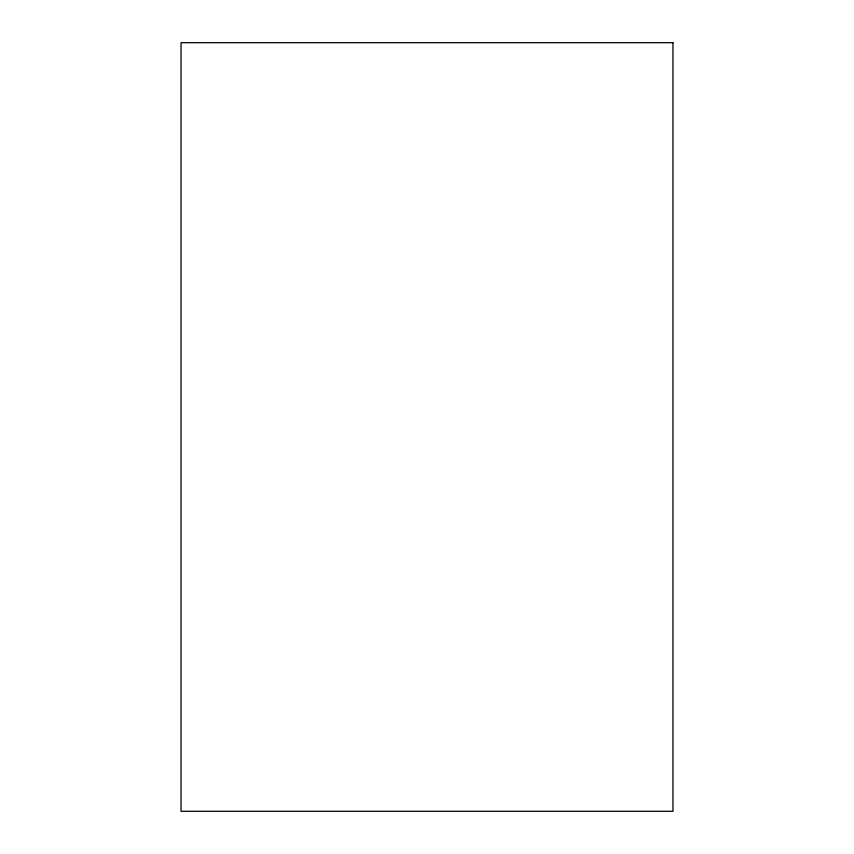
<?xml version="1.0" encoding="UTF-8"?>
<svg xmlns="http://www.w3.org/2000/svg" width="854" height="854" viewBox="0 0 854 854"><rect width="100%" height="100%" fill="white"/><g stroke="black" fill="none" stroke-linecap="round" stroke-linejoin="round"><path stroke-width="1.28" d="M672.952 42.7L181.048 42.7L181.048 811.3L672.952 811.3L672.952 42.7"/></g></svg>
